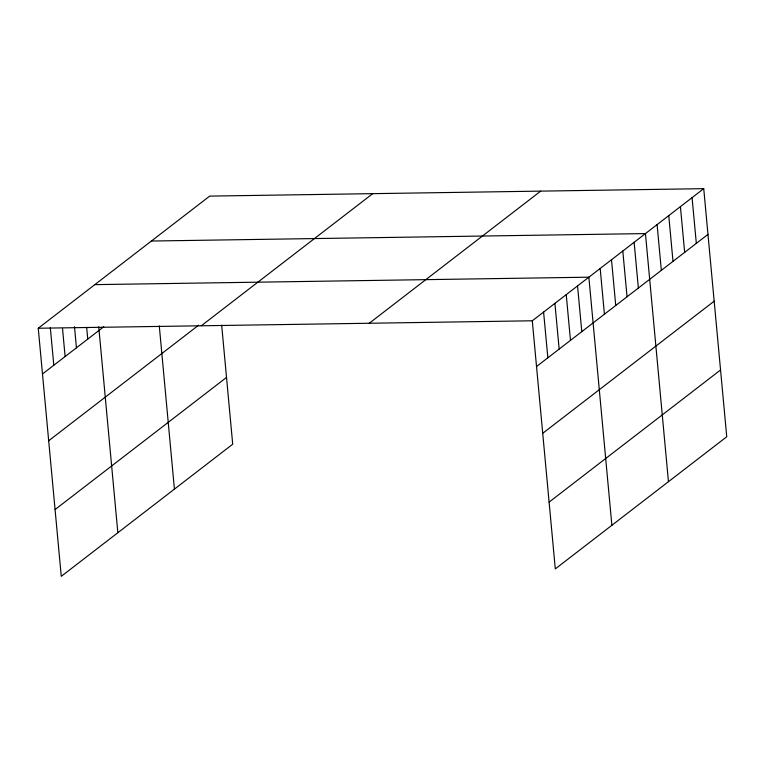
<?xml version="1.0" encoding="UTF-8"?>
<svg xmlns="http://www.w3.org/2000/svg" width="765" height="765" viewBox="0 0 765 765"><rect width="100%" height="100%" fill="white"/><g stroke="black" fill="none" stroke-linecap="round" stroke-linejoin="round"><path stroke-width="1.15" d="M221.678 325.23L232.713 444.207L61.267 576.332L38.25 328.242L209.706 196.108L703.733 188.668L726.75 436.758L555.294 568.892L532.287 320.793L703.733 188.668M42.496 373.97L103.791 326.741M48.692 440.755L198.613 325.211M201.281 325.785L372.737 193.65M55.07 509.557L226.526 377.432M369.256 323.251L540.702 191.126M536.523 366.531L707.979 234.396M542.72 433.306L714.175 301.18M549.107 502.108L720.553 369.983M151.413 241.032L645.44 233.583L668.457 481.682M94.831 284.637L588.859 277.188L611.876 525.287M38.25 328.242L532.287 320.793M692.076 197.647L696.322 243.385M680.42 206.636L684.656 252.364M668.763 215.615L672.999 261.353M657.097 224.604L661.343 270.341M634.128 242.304L638.364 288.042M622.806 251.025L627.051 296.763M611.493 259.746L615.739 305.484M600.181 268.467L604.417 314.205M577.546 285.909L581.792 331.647M566.234 294.63L570.47 340.368M554.912 303.351L559.158 349.089M543.599 312.072L547.845 357.81M159.283 325.919L174.42 489.131M98.742 326.856L117.848 532.736M86.665 327.363L87.755 339.096M74.482 326.703L76.443 347.817M62.51 328.386L65.121 356.528M50.327 327.726L53.808 365.249"/></g></svg>
